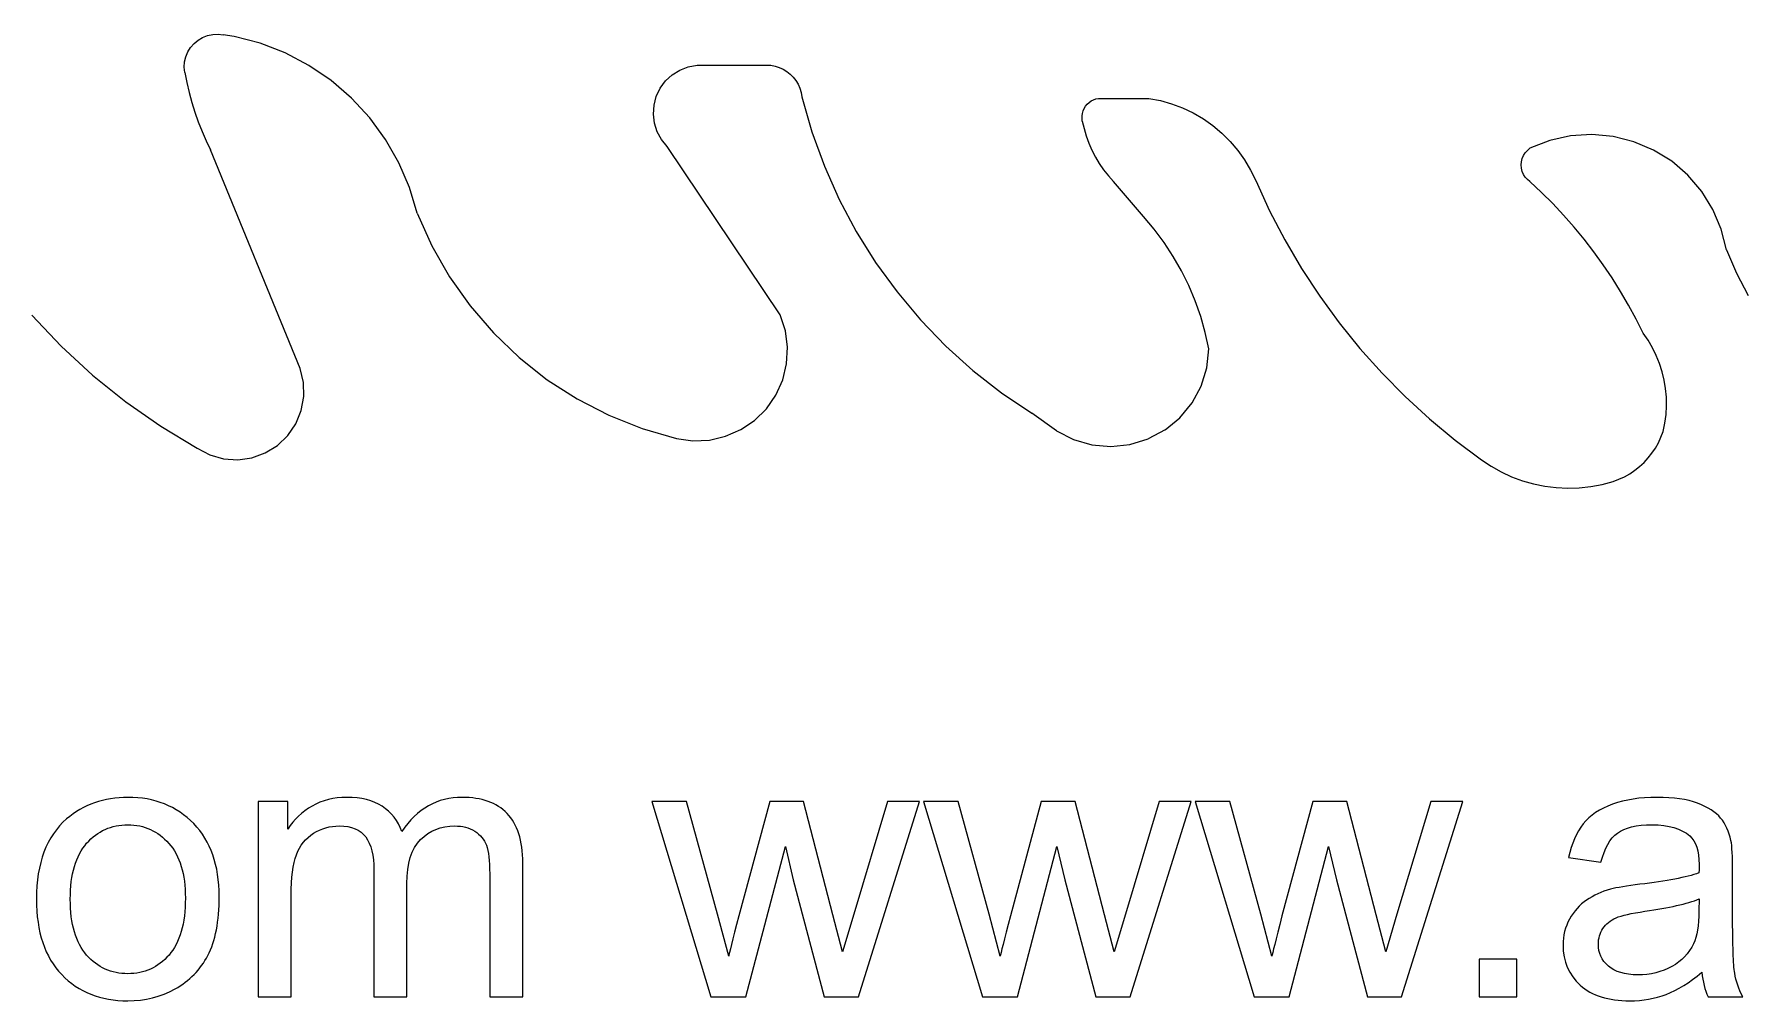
# Model space of a CAD drawing. Header units: millimetres. Extents: x -233 to 120, y -19 to 188.
# Drawn here: x -50.21 to -11.72, y -18.83 to 2.93 of the extents above; entities that cross this region are included whole.
import ezdxf

# ---------------------------------------------------------------- set-up
doc = ezdxf.new("R2010")
doc.units = ezdxf.units.MM
doc.header["$MEASUREMENT"] = 0
doc.layers.add('Layer 1', color=7, linetype='Continuous')

msp = doc.modelspace()

# ---------------------------------------------------------------- linework, layer by layer
at = {"layer": 'Layer 1', "lineweight": 9}
for points in [[(-46.691, 2.6302), (-46.691, 2.6302), (-46.6132, 2.7198), (-46.6132, 2.7198)], [(-46.6132, 2.7198), (-46.6132, 2.7198), (-46.5219, 2.7958), (-46.5219, 2.7958)], [(-46.5219, 2.7958), (-46.5219, 2.7958), (-46.4196, 2.856), (-46.4196, 2.856)], [(-46.4196, 2.856), (-46.4196, 2.856), (-46.3089, 2.899), (-46.3089, 2.899)], [(-46.3089, 2.899), (-46.3089, 2.899), (-46.1928, 2.9236), (-46.1928, 2.9236)], [(-46.1928, 2.9236), (-46.1928, 2.9236), (-46.0742, 2.9292), (-46.0742, 2.9292)], [(-46.0742, 2.9292), (-46.0742, 2.9292), (-45.9563, 2.9156), (-45.9563, 2.9156)], [(-45.7118, 2.8802), (-45.7118, 2.8802), (-45.9563, 2.9156), (-45.9563, 2.9156)], [(-45.1268, 2.7264), (-45.1268, 2.7264), (-45.7118, 2.8802), (-45.7118, 2.8802)], [(-44.5631, 2.5073), (-44.5631, 2.5073), (-45.1268, 2.7264), (-45.1268, 2.7264)], [(-46.8258, 2.3039), (-46.8258, 2.3039), (-46.7988, 2.4195), (-46.7988, 2.4195)], [(-46.7988, 2.4195), (-46.7988, 2.4195), (-46.7534, 2.5292), (-46.7534, 2.5292)], [(-46.7534, 2.5292), (-46.7534, 2.5292), (-46.691, 2.6302), (-46.691, 2.6302)], [(-44.0278, 2.2256), (-44.0278, 2.2256), (-44.5631, 2.5073), (-44.5631, 2.5073)], [(-46.8339, 2.1855), (-46.8339, 2.1855), (-46.8258, 2.3039), (-46.8258, 2.3039)], [(-46.8229, 2.0673), (-46.8229, 2.0673), (-46.8339, 2.1855), (-46.8339, 2.1855)], [(-46.8229, 2.0673), (-46.8229, 2.0673), (-46.7787, 1.8407), (-46.7787, 1.8407)], [(-43.5279, 1.8852), (-43.5279, 1.8852), (-44.0278, 2.2256), (-44.0278, 2.2256)], [(-35.9987, 1.8758), (-35.9987, 1.8758), (-35.8501, 2.0143), (-35.8501, 2.0143)], [(-35.8501, 2.0143), (-35.8501, 2.0143), (-35.6784, 2.1226), (-35.6784, 2.1226)], [(-35.6784, 2.1226), (-35.6784, 2.1226), (-35.4894, 2.197), (-35.4894, 2.197)], [(-35.4894, 2.197), (-35.4894, 2.197), (-35.2899, 2.235), (-35.2899, 2.235)], [(-35.2899, 2.235), (-35.2899, 2.235), (-33.7275, 2.235), (-33.7275, 2.235)], [(-33.7275, 2.235), (-33.7275, 2.235), (-33.6301, 2.2291), (-33.6301, 2.2291)], [(-33.6301, 2.2291), (-33.6301, 2.2291), (-33.5341, 2.2114), (-33.5341, 2.2114)], [(-33.5341, 2.2114), (-33.5341, 2.2114), (-33.4409, 2.1823), (-33.4409, 2.1823)], [(-33.4409, 2.1823), (-33.4409, 2.1823), (-33.352, 2.1421), (-33.352, 2.1421)], [(-33.352, 2.1421), (-33.352, 2.1421), (-33.2685, 2.0914), (-33.2685, 2.0914)], [(-33.2685, 2.0914), (-33.2685, 2.0914), (-33.1918, 2.031), (-33.1918, 2.031)], [(-33.1918, 2.031), (-33.1918, 2.031), (-33.123, 1.9618), (-33.123, 1.9618)], [(-33.123, 1.9618), (-33.123, 1.9618), (-33.0631, 1.8848), (-33.0631, 1.8848)], [(-46.7787, 1.8407), (-46.7787, 1.8407), (-46.7261, 1.616), (-46.7261, 1.616)], [(-46.7261, 1.616), (-46.7261, 1.616), (-46.6653, 1.3934), (-46.6653, 1.3934)], [(-43.0698, 1.4903), (-43.0698, 1.4903), (-43.5279, 1.8852), (-43.5279, 1.8852)], [(-36.2064, 1.5289), (-36.2064, 1.5289), (-36.1188, 1.7121), (-36.1188, 1.7121)], [(-36.1188, 1.7121), (-36.1188, 1.7121), (-35.9987, 1.8758), (-35.9987, 1.8758)], [(-33.0631, 1.8848), (-33.0631, 1.8848), (-33.0129, 1.8011), (-33.0129, 1.8011)], [(-33.0129, 1.8011), (-33.0129, 1.8011), (-32.9732, 1.7119), (-32.9732, 1.7119)], [(-32.9732, 1.7119), (-32.9732, 1.7119), (-32.9446, 1.6186), (-32.9446, 1.6186)], [(-32.9446, 1.6186), (-32.9446, 1.6186), (-32.9274, 1.5225), (-32.9274, 1.5225)], [(-46.6653, 1.3934), (-46.6653, 1.3934), (-46.5962, 1.1732), (-46.5962, 1.1732)], [(-46.5962, 1.1732), (-46.5962, 1.1732), (-46.5191, 0.9557), (-46.5191, 0.9557)], [(-42.6593, 1.046), (-42.6593, 1.046), (-43.0698, 1.4903), (-43.0698, 1.4903)], [(-36.2726, 1.13), (-36.2726, 1.13), (-36.2582, 1.3326), (-36.2582, 1.3326)], [(-36.2582, 1.3326), (-36.2582, 1.3326), (-36.2064, 1.5289), (-36.2064, 1.5289)], [(-32.9274, 1.5225), (-32.9274, 1.5225), (-32.7023, 0.7332), (-32.7023, 0.7332)], [(-26.6134, 1.1459), (-26.6134, 1.1459), (-26.5972, 1.2022), (-26.5972, 1.2022)], [(-26.5972, 1.2022), (-26.5972, 1.2022), (-26.5736, 1.2559), (-26.5736, 1.2559)], [(-26.5736, 1.2559), (-26.5736, 1.2559), (-26.5429, 1.3059), (-26.5429, 1.3059)], [(-26.5429, 1.3059), (-26.5429, 1.3059), (-26.5058, 1.3514), (-26.5058, 1.3514)], [(-26.5058, 1.3514), (-26.5058, 1.3514), (-26.463, 1.3914), (-26.463, 1.3914)], [(-26.463, 1.3914), (-26.463, 1.3914), (-26.4152, 1.4254), (-26.4152, 1.4254)], [(-26.4152, 1.4254), (-26.4152, 1.4254), (-26.3632, 1.4526), (-26.3632, 1.4526)], [(-26.3632, 1.4526), (-26.3632, 1.4526), (-26.3081, 1.4726), (-26.3081, 1.4726)], [(-26.3081, 1.4726), (-26.3081, 1.4726), (-26.2507, 1.485), (-26.2507, 1.485)], [(-26.2507, 1.485), (-26.2507, 1.485), (-25.1179, 1.485), (-25.1179, 1.485)], [(-25.1179, 1.485), (-25.1179, 1.485), (-24.8586, 1.4348), (-24.8586, 1.4348)], [(-24.8586, 1.4348), (-24.8586, 1.4348), (-24.6044, 1.3628), (-24.6044, 1.3628)], [(-24.6044, 1.3628), (-24.6044, 1.3628), (-24.3572, 1.2697), (-24.3572, 1.2697)], [(-24.3572, 1.2697), (-24.3572, 1.2697), (-24.1188, 1.156), (-24.1188, 1.156)], [(-24.1188, 1.156), (-24.1188, 1.156), (-23.8908, 1.0226), (-23.8908, 1.0226)], [(-46.5191, 0.9557), (-46.5191, 0.9557), (-46.4339, 0.7412), (-46.4339, 0.7412)], [(-42.3019, 0.558), (-42.3019, 0.558), (-42.6593, 1.046), (-42.6593, 1.046)], [(-36.249, 0.9283), (-36.249, 0.9283), (-36.2726, 1.13), (-36.2726, 1.13)], [(-36.1882, 0.7346), (-36.1882, 0.7346), (-36.249, 0.9283), (-36.249, 0.9283)], [(-26.6226, 1.0292), (-26.6226, 1.0292), (-26.6219, 1.0878), (-26.6219, 1.0878)], [(-26.6154, 0.971), (-26.6154, 0.971), (-26.6226, 1.0292), (-26.6226, 1.0292)], [(-26.6219, 1.0878), (-26.6219, 1.0878), (-26.6134, 1.1459), (-26.6134, 1.1459)], [(-26.6154, 0.971), (-26.6154, 0.971), (-26.5773, 0.8029), (-26.5773, 0.8029)], [(-26.5773, 0.8029), (-26.5773, 0.8029), (-26.5287, 0.6375), (-26.5287, 0.6375)], [(-23.8908, 1.0226), (-23.8908, 1.0226), (-23.675, 0.8704), (-23.675, 0.8704)], [(-23.675, 0.8704), (-23.675, 0.8704), (-23.4727, 0.7005), (-23.4727, 0.7005)], [(-46.4339, 0.7412), (-46.4339, 0.7412), (-46.3408, 0.5301), (-46.3408, 0.5301)], [(-46.3408, 0.5301), (-46.3408, 0.5301), (-46.2399, 0.3225), (-46.2399, 0.3225)], [(-42.0021, 0.0327), (-42.0021, 0.0327), (-42.3019, 0.558), (-42.3019, 0.558)], [(-36.0924, 0.5555), (-36.0924, 0.5555), (-36.1882, 0.7346), (-36.1882, 0.7346)], [(-35.9649, 0.3975), (-35.9649, 0.3975), (-36.0924, 0.5555), (-36.0924, 0.5555)], [(-33.4149, -3.39), (-33.4149, -3.39), (-35.9649, 0.3975), (-35.9649, 0.3975)], [(-32.7023, 0.7332), (-32.7023, 0.7332), (-32.4224, -0.0385), (-32.4224, -0.0385)], [(-26.5287, 0.6375), (-26.5287, 0.6375), (-26.4698, 0.4755), (-26.4698, 0.4755)], [(-26.4698, 0.4755), (-26.4698, 0.4755), (-26.4008, 0.3176), (-26.4008, 0.3176)], [(-23.4727, 0.7005), (-23.4727, 0.7005), (-23.2855, 0.5141), (-23.2855, 0.5141)], [(-23.2855, 0.5141), (-23.2855, 0.5141), (-23.1147, 0.3126), (-23.1147, 0.3126)], [(-16.0923, 0.5348), (-16.0923, 0.5348), (-16.5399, 0.36), (-16.5399, 0.36)], [(-15.6231, 0.6386), (-15.6231, 0.6386), (-16.0923, 0.5348), (-16.0923, 0.5348)], [(-15.1435, 0.669), (-15.1435, 0.669), (-15.6231, 0.6386), (-15.6231, 0.6386)], [(-14.6649, 0.6253), (-14.6649, 0.6253), (-15.1435, 0.669), (-15.1435, 0.669)], [(-14.1988, 0.5085), (-14.1988, 0.5085), (-14.6649, 0.6253), (-14.6649, 0.6253)], [(-13.7561, 0.3214), (-13.7561, 0.3214), (-14.1988, 0.5085), (-14.1988, 0.5085)], [(-44.2248, -4.5973), (-44.2248, -4.5973), (-46.2399, 0.3225), (-46.2399, 0.3225)], [(-41.7638, -0.5232), (-41.7638, -0.5232), (-42.0021, 0.0327), (-42.0021, 0.0327)], [(-26.4008, 0.3176), (-26.4008, 0.3176), (-26.3219, 0.1643), (-26.3219, 0.1643)], [(-26.3219, 0.1643), (-26.3219, 0.1643), (-26.2335, 0.0164), (-26.2335, 0.0164)], [(-26.2335, 0.0164), (-26.2335, 0.0164), (-26.136, -0.1257), (-26.136, -0.1257)], [(-23.1147, 0.3126), (-23.1147, 0.3126), (-22.9616, 0.0974), (-22.9616, 0.0974)], [(-22.9616, 0.0974), (-22.9616, 0.0974), (-22.8272, -0.13), (-22.8272, -0.13)], [(-16.7366, -0.015), (-16.7366, -0.015), (-16.7307, 0.0581), (-16.7307, 0.0581)], [(-16.7307, 0.0581), (-16.7307, 0.0581), (-16.7132, 0.1292), (-16.7132, 0.1292)], [(-16.7132, 0.1292), (-16.7132, 0.1292), (-16.6845, 0.1967), (-16.6845, 0.1967)], [(-16.6845, 0.1967), (-16.6845, 0.1967), (-16.6453, 0.2587), (-16.6453, 0.2587)], [(-16.6453, 0.2587), (-16.6453, 0.2587), (-16.5967, 0.3136), (-16.5967, 0.3136)], [(-16.5967, 0.3136), (-16.5967, 0.3136), (-16.5399, 0.36), (-16.5399, 0.36)], [(-13.3475, 0.0685), (-13.3475, 0.0685), (-13.7561, 0.3214), (-13.7561, 0.3214)], [(-12.9827, -0.2443), (-12.9827, -0.2443), (-13.3475, 0.0685), (-13.3475, 0.0685)], [(-32.4224, -0.0385), (-32.4224, -0.0385), (-32.0892, -0.7886), (-32.0892, -0.7886)], [(-26.136, -0.1257), (-26.136, -0.1257), (-26.0296, -0.2614), (-26.0296, -0.2614)], [(-26.0296, -0.2614), (-26.0296, -0.2614), (-25.9149, -0.39), (-25.9149, -0.39)], [(-22.8272, -0.13), (-22.8272, -0.13), (-22.7124, -0.3679), (-22.7124, -0.3679)], [(-22.7124, -0.3679), (-22.7124, -0.3679), (-22.401, -1.0436), (-22.401, -1.0436)], [(-16.7307, -0.0881), (-16.7307, -0.0881), (-16.7366, -0.015), (-16.7366, -0.015)], [(-16.7132, -0.1593), (-16.7132, -0.1593), (-16.7307, -0.0881), (-16.7307, -0.0881)], [(-16.6845, -0.2267), (-16.6845, -0.2267), (-16.7132, -0.1593), (-16.7132, -0.1593)], [(-16.6453, -0.2887), (-16.6453, -0.2887), (-16.6845, -0.2267), (-16.6845, -0.2267)], [(-16.5967, -0.3436), (-16.5967, -0.3436), (-16.6453, -0.2887), (-16.6453, -0.2887)], [(-16.5399, -0.39), (-16.5399, -0.39), (-16.5967, -0.3436), (-16.5967, -0.3436)], [(-12.6703, -0.6095), (-12.6703, -0.6095), (-12.9827, -0.2443), (-12.9827, -0.2443)], [(-41.5899, -1.1025), (-41.5899, -1.1025), (-41.7638, -0.5232), (-41.7638, -0.5232)], [(-25.2399, -1.1775), (-25.2399, -1.1775), (-25.9149, -0.39), (-25.9149, -0.39)], [(-16.2786, -0.6336), (-16.2786, -0.6336), (-16.5399, -0.39), (-16.5399, -0.39)], [(-16.0253, -0.8855), (-16.0253, -0.8855), (-16.2786, -0.6336), (-16.2786, -0.6336)], [(-12.4178, -1.0184), (-12.4178, -1.0184), (-12.6703, -0.6095), (-12.6703, -0.6095)], [(-41.5899, -1.1025), (-41.5899, -1.1025), (-41.2606, -1.8351), (-41.2606, -1.8351)], [(-32.0892, -0.7886), (-32.0892, -0.7886), (-31.7044, -1.5136), (-31.7044, -1.5136)], [(-22.401, -1.0436), (-22.401, -1.0436), (-22.0563, -1.7031), (-22.0563, -1.7031)], [(-15.7803, -1.1455), (-15.7803, -1.1455), (-16.0253, -0.8855), (-16.0253, -0.8855)], [(-15.5439, -1.4134), (-15.5439, -1.4134), (-15.7803, -1.1455), (-15.7803, -1.1455)], [(-12.2312, -1.4612), (-12.2312, -1.4612), (-12.4178, -1.0184), (-12.4178, -1.0184)], [(-31.7044, -1.5136), (-31.7044, -1.5136), (-31.2697, -2.2099), (-31.2697, -2.2099)], [(-24.9985, -1.4622), (-24.9985, -1.4622), (-25.2399, -1.1775), (-25.2399, -1.1775)], [(-24.7748, -1.761), (-24.7748, -1.761), (-24.9985, -1.4622), (-24.9985, -1.4622)], [(-15.3164, -1.6888), (-15.3164, -1.6888), (-15.5439, -1.4134), (-15.5439, -1.4134)], [(-12.1149, -1.9275), (-12.1149, -1.9275), (-12.2312, -1.4612), (-12.2312, -1.4612)], [(-41.2606, -1.8351), (-41.2606, -1.8351), (-40.8623, -2.5326), (-40.8623, -2.5326)], [(-24.5698, -2.0729), (-24.5698, -2.0729), (-24.7748, -1.761), (-24.7748, -1.761)], [(-22.0563, -1.7031), (-22.0563, -1.7031), (-21.6794, -2.3446), (-21.6794, -2.3446)], [(-15.0979, -1.9715), (-15.0979, -1.9715), (-15.3164, -1.6888), (-15.3164, -1.6888)], [(-31.2697, -2.2099), (-31.2697, -2.2099), (-30.7874, -2.874), (-30.7874, -2.874)], [(-24.3842, -2.3968), (-24.3842, -2.3968), (-24.5698, -2.0729), (-24.5698, -2.0729)], [(-14.8888, -2.2611), (-14.8888, -2.2611), (-15.0979, -1.9715), (-15.0979, -1.9715)], [(-14.6891, -2.5573), (-14.6891, -2.5573), (-14.8888, -2.2611), (-14.8888, -2.2611)], [(-12.1149, -1.9275), (-12.1149, -1.9275), (-11.8875, -2.4481), (-11.8875, -2.4481)], [(-40.8623, -2.5326), (-40.8623, -2.5326), (-40.3988, -3.1887), (-40.3988, -3.1887)], [(-24.2186, -2.7313), (-24.2186, -2.7313), (-24.3842, -2.3968), (-24.3842, -2.3968)], [(-21.6794, -2.3446), (-21.6794, -2.3446), (-21.271, -2.9666), (-21.271, -2.9666)], [(-14.4992, -2.8599), (-14.4992, -2.8599), (-14.6891, -2.5573), (-14.6891, -2.5573)], [(-11.8875, -2.4481), (-11.8875, -2.4481), (-11.6277, -2.9534), (-11.6277, -2.9534)], [(-30.7874, -2.874), (-30.7874, -2.874), (-30.2598, -3.5028), (-30.2598, -3.5028)], [(-24.0739, -3.0754), (-24.0739, -3.0754), (-24.2186, -2.7313), (-24.2186, -2.7313)], [(-23.9503, -3.4276), (-23.9503, -3.4276), (-24.0739, -3.0754), (-24.0739, -3.0754)], [(-21.271, -2.9666), (-21.271, -2.9666), (-20.8323, -3.5676), (-20.8323, -3.5676)], [(-14.3193, -3.1686), (-14.3193, -3.1686), (-14.4992, -2.8599), (-14.4992, -2.8599)], [(-50.2631, -3.3965), (-50.2631, -3.3965), (-49.6027, -4.0929), (-49.6027, -4.0929)], [(-40.3988, -3.1887), (-40.3988, -3.1887), (-39.8744, -3.7971), (-39.8744, -3.7971)], [(-33.2997, -3.7458), (-33.2997, -3.7458), (-33.4149, -3.39), (-33.4149, -3.39)], [(-23.8486, -3.7868), (-23.8486, -3.7868), (-23.9503, -3.4276), (-23.9503, -3.4276)], [(-14.1495, -3.4829), (-14.1495, -3.4829), (-14.3193, -3.1686), (-14.3193, -3.1686)], [(-39.8744, -3.7971), (-39.8744, -3.7971), (-39.294, -4.3523), (-39.294, -4.3523)], [(-33.2515, -4.1166), (-33.2515, -4.1166), (-33.2997, -3.7458), (-33.2997, -3.7458)], [(-30.2598, -3.5028), (-30.2598, -3.5028), (-29.6895, -4.0931), (-29.6895, -4.0931)], [(-23.7689, -4.1514), (-23.7689, -4.1514), (-23.8486, -3.7868), (-23.8486, -3.7868)], [(-20.8323, -3.5676), (-20.8323, -3.5676), (-20.3643, -4.146), (-20.3643, -4.146)], [(-13.9899, -3.8025), (-13.9899, -3.8025), (-14.1495, -3.4829), (-14.1495, -3.4829)], [(-13.879, -3.9622), (-13.879, -3.9622), (-13.9899, -3.8025), (-13.9899, -3.8025)], [(-49.6027, -4.0929), (-49.6027, -4.0929), (-48.8968, -4.7434), (-48.8968, -4.7434)], [(-33.272, -4.49), (-33.272, -4.49), (-33.2515, -4.1166), (-33.2515, -4.1166)], [(-29.6895, -4.0931), (-29.6895, -4.0931), (-29.0793, -4.6421), (-29.0793, -4.6421)], [(-23.8142, -4.58), (-23.8142, -4.58), (-23.7689, -4.1514), (-23.7689, -4.1514)], [(-20.3643, -4.146), (-20.3643, -4.146), (-19.8681, -4.7005), (-19.8681, -4.7005)], [(-13.7801, -4.1296), (-13.7801, -4.1296), (-13.879, -3.9622), (-13.879, -3.9622)], [(-13.6938, -4.3038), (-13.6938, -4.3038), (-13.7801, -4.1296), (-13.7801, -4.1296)], [(-44.151, -4.9092), (-44.151, -4.9092), (-44.2248, -4.5973), (-44.2248, -4.5973)], [(-39.294, -4.3523), (-39.294, -4.3523), (-38.6629, -4.8492), (-38.6629, -4.8492)], [(-33.3606, -4.8533), (-33.3606, -4.8533), (-33.272, -4.49), (-33.272, -4.49)], [(-23.9415, -4.9917), (-23.9415, -4.9917), (-23.8142, -4.58), (-23.8142, -4.58)], [(-13.6207, -4.484), (-13.6207, -4.484), (-13.6938, -4.3038), (-13.6938, -4.3038)], [(-13.5611, -4.669), (-13.5611, -4.669), (-13.6207, -4.484), (-13.6207, -4.484)], [(-48.8968, -4.7434), (-48.8968, -4.7434), (-48.1488, -5.3448), (-48.1488, -5.3448)], [(-44.1433, -5.2297), (-44.1433, -5.2297), (-44.151, -4.9092), (-44.151, -4.9092)], [(-38.6629, -4.8492), (-38.6629, -4.8492), (-37.9869, -5.2831), (-37.9869, -5.2831)], [(-33.5142, -5.1942), (-33.5142, -5.1942), (-33.3606, -4.8533), (-33.3606, -4.8533)], [(-29.0793, -4.6421), (-29.0793, -4.6421), (-28.4321, -5.147), (-28.4321, -5.147)], [(-24.1458, -5.3711), (-24.1458, -5.3711), (-23.9415, -4.9917), (-23.9415, -4.9917)], [(-19.8681, -4.7005), (-19.8681, -4.7005), (-19.345, -5.2297), (-19.345, -5.2297)], [(-13.5153, -4.858), (-13.5153, -4.858), (-13.5611, -4.669), (-13.5611, -4.669)], [(-13.4837, -5.0498), (-13.4837, -5.0498), (-13.5153, -4.858), (-13.5153, -4.858)], [(-48.1488, -5.3448), (-48.1488, -5.3448), (-47.362, -5.8945), (-47.362, -5.8945)], [(-44.2019, -5.5448), (-44.2019, -5.5448), (-44.1433, -5.2297), (-44.1433, -5.2297)], [(-37.9869, -5.2831), (-37.9869, -5.2831), (-37.2724, -5.6501), (-37.2724, -5.6501)], [(-33.7276, -5.5013), (-33.7276, -5.5013), (-33.5142, -5.1942), (-33.5142, -5.1942)], [(-28.4321, -5.147), (-28.4321, -5.147), (-27.7512, -5.6054), (-27.7512, -5.6054)], [(-24.4195, -5.7039), (-24.4195, -5.7039), (-24.1458, -5.3711), (-24.1458, -5.3711)], [(-19.345, -5.2297), (-19.345, -5.2297), (-18.7963, -5.7322), (-18.7963, -5.7322)], [(-13.4662, -5.2435), (-13.4662, -5.2435), (-13.4837, -5.0498), (-13.4837, -5.0498)], [(-13.4632, -5.4379), (-13.4632, -5.4379), (-13.4662, -5.2435), (-13.4662, -5.2435)], [(-44.3243, -5.8411), (-44.3243, -5.8411), (-44.2019, -5.5448), (-44.2019, -5.5448)], [(-37.2724, -5.6501), (-37.2724, -5.6501), (-36.5259, -5.9466), (-36.5259, -5.9466)], [(-34.3034, -5.9736), (-34.3034, -5.9736), (-33.9937, -5.764), (-33.9937, -5.764)], [(-33.9937, -5.764), (-33.9937, -5.764), (-33.7276, -5.5013), (-33.7276, -5.5013)], [(-27.1978, -5.998), (-27.1978, -5.998), (-27.7512, -5.6054), (-27.7512, -5.6054)], [(-24.7523, -5.9777), (-24.7523, -5.9777), (-24.4195, -5.7039), (-24.4195, -5.7039)], [(-18.7963, -5.7322), (-18.7963, -5.7322), (-18.2233, -6.2069), (-18.2233, -6.2069)], [(-13.5001, -5.8247), (-13.5001, -5.8247), (-13.4745, -5.632), (-13.4745, -5.632)], [(-13.4745, -5.632), (-13.4745, -5.632), (-13.4632, -5.4379), (-13.4632, -5.4379)], [(-47.362, -5.8945), (-47.362, -5.8945), (-46.5399, -6.39), (-46.5399, -6.39)], [(-44.7369, -6.3272), (-44.7369, -6.3272), (-44.5052, -6.1056), (-44.5052, -6.1056)], [(-44.5052, -6.1056), (-44.5052, -6.1056), (-44.3243, -5.8411), (-44.3243, -5.8411)], [(-36.5259, -5.9466), (-36.5259, -5.9466), (-35.7544, -6.1701), (-35.7544, -6.1701)], [(-35.0106, -6.207), (-35.0106, -6.207), (-34.6462, -6.123), (-34.6462, -6.123)], [(-34.6462, -6.123), (-34.6462, -6.123), (-34.3034, -5.9736), (-34.3034, -5.9736)], [(-27.1978, -5.998), (-27.1978, -5.998), (-26.815, -6.196), (-26.815, -6.196)], [(-24.7523, -5.9777), (-24.7523, -5.9777), (-25.1318, -6.182), (-25.1318, -6.182)], [(-13.6468, -6.268), (-13.6468, -6.268), (-13.5885, -6.1436), (-13.5885, -6.1436)], [(-13.5885, -6.1436), (-13.5885, -6.1436), (-13.5399, -6.015), (-13.5399, -6.015)], [(-13.5399, -6.015), (-13.5399, -6.015), (-13.5001, -5.8247), (-13.5001, -5.8247)], [(-46.5399, -6.39), (-46.5399, -6.39), (-46.2564, -6.5395), (-46.2564, -6.5395)], [(-46.2564, -6.5395), (-46.2564, -6.5395), (-45.9481, -6.6272), (-45.9481, -6.6272)], [(-45.3108, -6.605), (-45.3108, -6.605), (-45.0094, -6.496), (-45.0094, -6.496)], [(-45.0094, -6.496), (-45.0094, -6.496), (-44.7369, -6.3272), (-44.7369, -6.3272)], [(-35.7544, -6.1701), (-35.7544, -6.1701), (-35.3842, -6.2229), (-35.3842, -6.2229)], [(-35.3842, -6.2229), (-35.3842, -6.2229), (-35.0106, -6.207), (-35.0106, -6.207)], [(-26.815, -6.196), (-26.815, -6.196), (-26.4013, -6.3164), (-26.4013, -6.3164)], [(-26.4013, -6.3164), (-26.4013, -6.3164), (-25.972, -6.3546), (-25.972, -6.3546)], [(-25.972, -6.3546), (-25.972, -6.3546), (-25.5435, -6.3092), (-25.5435, -6.3092)], [(-25.5435, -6.3092), (-25.5435, -6.3092), (-25.1318, -6.182), (-25.1318, -6.182)], [(-18.2233, -6.2069), (-18.2233, -6.2069), (-17.6274, -6.6525), (-17.6274, -6.6525)], [(-13.8765, -6.6093), (-13.8765, -6.6093), (-13.7912, -6.5015), (-13.7912, -6.5015)], [(-13.7912, -6.5015), (-13.7912, -6.5015), (-13.7145, -6.3876), (-13.7145, -6.3876)], [(-13.7145, -6.3876), (-13.7145, -6.3876), (-13.6468, -6.268), (-13.6468, -6.268)], [(-45.9481, -6.6272), (-45.9481, -6.6272), (-45.6283, -6.6494), (-45.6283, -6.6494)], [(-45.6283, -6.6494), (-45.6283, -6.6494), (-45.3108, -6.605), (-45.3108, -6.605)], [(-17.6274, -6.6525), (-17.6274, -6.6525), (-17.4117, -6.7964), (-17.4117, -6.7964)], [(-17.4117, -6.7964), (-17.4117, -6.7964), (-17.1855, -6.9232), (-17.1855, -6.9232)], [(-17.1855, -6.9232), (-17.1855, -6.9232), (-16.9501, -7.0321), (-16.9501, -7.0321)], [(-14.2924, -6.9655), (-14.2924, -6.9655), (-14.1784, -6.8887), (-14.1784, -6.8887)], [(-14.1784, -6.8887), (-14.1784, -6.8887), (-14.0707, -6.8034), (-14.0707, -6.8034)], [(-14.0707, -6.8034), (-14.0707, -6.8034), (-13.9699, -6.7101), (-13.9699, -6.7101)], [(-13.9699, -6.7101), (-13.9699, -6.7101), (-13.8765, -6.6093), (-13.8765, -6.6093)], [(-16.9501, -7.0321), (-16.9501, -7.0321), (-16.7071, -7.1225), (-16.7071, -7.1225)], [(-16.7071, -7.1225), (-16.7071, -7.1225), (-16.4578, -7.1939), (-16.4578, -7.1939)], [(-16.4578, -7.1939), (-16.4578, -7.1939), (-16.2037, -7.2459), (-16.2037, -7.2459)], [(-16.2037, -7.2459), (-16.2037, -7.2459), (-15.9464, -7.2781), (-15.9464, -7.2781)], [(-15.9464, -7.2781), (-15.9464, -7.2781), (-15.6874, -7.2903), (-15.6874, -7.2903)], [(-15.6874, -7.2903), (-15.6874, -7.2903), (-15.4282, -7.2825), (-15.4282, -7.2825)], [(-15.4282, -7.2825), (-15.4282, -7.2825), (-15.1703, -7.2548), (-15.1703, -7.2548)], [(-15.1703, -7.2548), (-15.1703, -7.2548), (-14.9154, -7.2072), (-14.9154, -7.2072)], [(-14.9154, -7.2072), (-14.9154, -7.2072), (-14.6649, -7.14), (-14.6649, -7.14)], [(-14.6649, -7.14), (-14.6649, -7.14), (-14.5364, -7.0915), (-14.5364, -7.0915)], [(-14.5364, -7.0915), (-14.5364, -7.0915), (-14.412, -7.0332), (-14.412, -7.0332)], [(-14.412, -7.0332), (-14.412, -7.0332), (-14.2924, -6.9655), (-14.2924, -6.9655)]]:
    msp.add_open_spline(points, degree=3, dxfattribs=at)
at = {"layer": 'Layer 1', "color": 250}
for points, knots in [([(-50.1618, -16.5411), (-50.1618, -15.7297), (-49.936, -15.1286), (-49.4831, -14.7377), (-49.4831, -14.7377), (-49.1063, -14.4131), (-48.6448, -14.2508), (-48.1016, -14.2508), (-48.1016, -14.2508), (-47.499, -14.2508), (-47.0051, -14.4484), (-46.6213, -14.8435), (-46.6213, -14.8435), (-46.2389, -15.2372), (-46.047, -15.7833), (-46.047, -16.479), (-46.047, -16.479), (-46.047, -17.0434), (-46.1316, -17.4865), (-46.301, -17.8097), (-46.301, -17.8097), (-46.4703, -18.1328), (-46.7173, -18.384), (-47.0418, -18.5632), (-47.0418, -18.5632), (-47.365, -18.7424), (-47.7192, -18.8313), (-48.1016, -18.8313), (-48.1016, -18.8313), (-48.7168, -18.8313), (-49.2135, -18.6352), (-49.5931, -18.2415), (-49.5931, -18.2415), (-49.9727, -17.8478), (-50.1618, -17.2805), (-50.1618, -16.5411)], [0, 0, 0, 0, 0.1, 0.1, 0.1, 0.1, 0.2, 0.2, 0.2, 0.2, 0.3, 0.3, 0.3, 0.3, 0.4, 0.4, 0.4, 0.4, 0.5, 0.5, 0.5, 0.5, 0.6, 0.6, 0.6, 0.6, 0.7, 0.7, 0.7, 0.7, 0.8, 0.8, 0.8, 0.8, 1, 1, 1, 1]), ([(-45.1735, -18.7382), (-45.1735, -18.7382), (-45.1735, -14.344), (-45.1735, -14.344), (-45.1735, -14.344), (-45.1735, -14.344), (-44.5046, -14.344), (-44.5046, -14.344), (-44.5046, -14.344), (-44.5046, -14.344), (-44.5046, -14.9649), (-44.5046, -14.9649), (-44.5046, -14.9649), (-44.3678, -14.7504), (-44.1843, -14.5768), (-43.9557, -14.447), (-43.9557, -14.447), (-43.7271, -14.3158), (-43.4675, -14.2508), (-43.1754, -14.2508), (-43.1754, -14.2508), (-42.8508, -14.2508), (-42.5841, -14.3186), (-42.3767, -14.4526), (-42.3767, -14.4526), (-42.1692, -14.5881), (-42.0225, -14.7758), (-41.9378, -15.0185), (-41.9378, -15.0185), (-41.5879, -14.5063), (-41.1349, -14.2508), (-40.5761, -14.2508), (-40.5761, -14.2508), (-40.1386, -14.2508), (-39.8014, -14.3708), (-39.5671, -14.6121), (-39.5671, -14.6121), (-39.3315, -14.8534), (-39.2129, -15.2245), (-39.2129, -15.7255), (-39.2129, -15.7255), (-39.2129, -15.7255), (-39.2129, -18.7382), (-39.2129, -18.7382), (-39.2129, -18.7382), (-39.2129, -18.7382), (-39.958, -18.7382), (-39.958, -18.7382), (-39.958, -18.7382), (-39.958, -18.7382), (-39.958, -15.9724), (-39.958, -15.9724), (-39.958, -15.9724), (-39.958, -15.6761), (-39.9834, -15.4616), (-40.0314, -15.3304), (-40.0314, -15.3304), (-40.0794, -15.1991), (-40.1669, -15.0947), (-40.2953, -15.0143), (-40.2953, -15.0143), (-40.4223, -14.9338), (-40.5718, -14.8943), (-40.7426, -14.8943), (-40.7426, -14.8943), (-41.053, -14.8943), (-41.3099, -14.9973), (-41.5145, -15.2019), (-41.5145, -15.2019), (-41.7191, -15.408), (-41.8207, -15.7368), (-41.8207, -16.1883), (-41.8207, -16.1883), (-41.8207, -16.1883), (-41.8207, -18.7382), (-41.8207, -18.7382), (-41.8207, -18.7382), (-41.8207, -18.7382), (-42.5658, -18.7382), (-42.5658, -18.7382), (-42.5658, -18.7382), (-42.5658, -18.7382), (-42.5658, -15.8863), (-42.5658, -15.8863), (-42.5658, -15.8863), (-42.5658, -15.5561), (-42.6264, -15.3078), (-42.7478, -15.1427), (-42.7478, -15.1427), (-42.8691, -14.9776), (-43.0681, -14.8943), (-43.3433, -14.8943), (-43.3433, -14.8943), (-43.5521, -14.8943), (-43.7454, -14.9494), (-43.9232, -15.0594), (-43.9232, -15.0594), (-44.101, -15.1695), (-44.2295, -15.3304), (-44.3099, -15.5434), (-44.3099, -15.5434), (-44.3889, -15.7551), (-44.4284, -16.0613), (-44.4284, -16.4607), (-44.4284, -16.4607), (-44.4284, -16.4607), (-44.4284, -18.7382), (-44.4284, -18.7382), (-44.4284, -18.7382), (-44.4284, -18.7382), (-45.1735, -18.7382), (-45.1735, -18.7382)], [0, 0, 0, 0, 0.0344828, 0.0344828, 0.0344828, 0.0344828, 0.0689655, 0.0689655, 0.0689655, 0.0689655, 0.1034483, 0.1034483, 0.1034483, 0.1034483, 0.137931, 0.137931, 0.137931, 0.137931, 0.1724138, 0.1724138, 0.1724138, 0.1724138, 0.2068966, 0.2068966, 0.2068966, 0.2068966, 0.2413793, 0.2413793, 0.2413793, 0.2413793, 0.2758621, 0.2758621, 0.2758621, 0.2758621, 0.3103448, 0.3103448, 0.3103448, 0.3103448, 0.3448276, 0.3448276, 0.3448276, 0.3448276, 0.3793103, 0.3793103, 0.3793103, 0.3793103, 0.4137931, 0.4137931, 0.4137931, 0.4137931, 0.4482759, 0.4482759, 0.4482759, 0.4482759, 0.4827586, 0.4827586, 0.4827586, 0.4827586, 0.5172414, 0.5172414, 0.5172414, 0.5172414, 0.5517241, 0.5517241, 0.5517241, 0.5517241, 0.5862069, 0.5862069, 0.5862069, 0.5862069, 0.6206897, 0.6206897, 0.6206897, 0.6206897, 0.6551724, 0.6551724, 0.6551724, 0.6551724, 0.6896552, 0.6896552, 0.6896552, 0.6896552, 0.7241379, 0.7241379, 0.7241379, 0.7241379, 0.7586207, 0.7586207, 0.7586207, 0.7586207, 0.7931034, 0.7931034, 0.7931034, 0.7931034, 0.8275862, 0.8275862, 0.8275862, 0.8275862, 0.862069, 0.862069, 0.862069, 0.862069, 0.8965517, 0.8965517, 0.8965517, 0.8965517, 0.9310345, 0.9310345, 0.9310345, 0.9310345, 1, 1, 1, 1]), ([(-34.9782, -18.7382), (-34.9782, -18.7382), (-36.306, -14.344), (-36.306, -14.344), (-36.306, -14.344), (-36.306, -14.344), (-35.5271, -14.344), (-35.5271, -14.344), (-35.5271, -14.344), (-35.5271, -14.344), (-34.8258, -16.8798), (-34.8258, -16.8798), (-34.8258, -16.8798), (-34.8258, -16.8798), (-34.5774, -17.8238), (-34.5774, -17.8238), (-34.5774, -17.8238), (-34.5675, -17.7772), (-34.4913, -17.4753), (-34.3502, -16.9179), (-34.3502, -16.9179), (-34.3502, -16.9179), (-33.6545, -14.344), (-33.6545, -14.344), (-33.6545, -14.344), (-33.6545, -14.344), (-32.8911, -14.344), (-32.8911, -14.344), (-32.8911, -14.344), (-32.8911, -14.344), (-32.2293, -16.8953), (-32.2293, -16.8953), (-32.2293, -16.8953), (-32.2293, -16.8953), (-32.0134, -17.7321), (-32.0134, -17.7321), (-32.0134, -17.7321), (-32.0134, -17.7321), (-31.7608, -16.884), (-31.7608, -16.884), (-31.7608, -16.884), (-31.7608, -16.884), (-31.0016, -14.344), (-31.0016, -14.344), (-31.0016, -14.344), (-31.0016, -14.344), (-30.2777, -14.344), (-30.2777, -14.344), (-30.2777, -14.344), (-30.2777, -14.344), (-31.6564, -18.7382), (-31.6564, -18.7382), (-31.6564, -18.7382), (-31.6564, -18.7382), (-32.4269, -18.7382), (-32.4269, -18.7382), (-32.4269, -18.7382), (-32.4269, -18.7382), (-33.124, -16.1093), (-33.124, -16.1093), (-33.124, -16.1093), (-33.124, -16.1093), (-33.3004, -15.3572), (-33.3004, -15.3572), (-33.3004, -15.3572), (-33.3004, -15.3572), (-34.1894, -18.7382), (-34.1894, -18.7382), (-34.1894, -18.7382), (-34.1894, -18.7382), (-34.9782, -18.7382), (-34.9782, -18.7382)], [0, 0, 0, 0, 0.0526316, 0.0526316, 0.0526316, 0.0526316, 0.1052632, 0.1052632, 0.1052632, 0.1052632, 0.1578947, 0.1578947, 0.1578947, 0.1578947, 0.2105263, 0.2105263, 0.2105263, 0.2105263, 0.2631579, 0.2631579, 0.2631579, 0.2631579, 0.3157895, 0.3157895, 0.3157895, 0.3157895, 0.3684211, 0.3684211, 0.3684211, 0.3684211, 0.4210526, 0.4210526, 0.4210526, 0.4210526, 0.4736842, 0.4736842, 0.4736842, 0.4736842, 0.5263158, 0.5263158, 0.5263158, 0.5263158, 0.5789474, 0.5789474, 0.5789474, 0.5789474, 0.6315789, 0.6315789, 0.6315789, 0.6315789, 0.6842105, 0.6842105, 0.6842105, 0.6842105, 0.7368421, 0.7368421, 0.7368421, 0.7368421, 0.7894737, 0.7894737, 0.7894737, 0.7894737, 0.8421053, 0.8421053, 0.8421053, 0.8421053, 0.8947368, 0.8947368, 0.8947368, 0.8947368, 1, 1, 1, 1]), ([(-28.8638, -18.7382), (-28.8638, -18.7382), (-30.1916, -14.344), (-30.1916, -14.344), (-30.1916, -14.344), (-30.1916, -14.344), (-29.4127, -14.344), (-29.4127, -14.344), (-29.4127, -14.344), (-29.4127, -14.344), (-28.7114, -16.8798), (-28.7114, -16.8798), (-28.7114, -16.8798), (-28.7114, -16.8798), (-28.463, -17.8238), (-28.463, -17.8238), (-28.463, -17.8238), (-28.4531, -17.7772), (-28.3769, -17.4753), (-28.2358, -16.9179), (-28.2358, -16.9179), (-28.2358, -16.9179), (-27.5401, -14.344), (-27.5401, -14.344), (-27.5401, -14.344), (-27.5401, -14.344), (-26.7767, -14.344), (-26.7767, -14.344), (-26.7767, -14.344), (-26.7767, -14.344), (-26.1149, -16.8953), (-26.1149, -16.8953), (-26.1149, -16.8953), (-26.1149, -16.8953), (-25.899, -17.7321), (-25.899, -17.7321), (-25.899, -17.7321), (-25.899, -17.7321), (-25.6464, -16.884), (-25.6464, -16.884), (-25.6464, -16.884), (-25.6464, -16.884), (-24.8872, -14.344), (-24.8872, -14.344), (-24.8872, -14.344), (-24.8872, -14.344), (-24.1633, -14.344), (-24.1633, -14.344), (-24.1633, -14.344), (-24.1633, -14.344), (-25.542, -18.7382), (-25.542, -18.7382), (-25.542, -18.7382), (-25.542, -18.7382), (-26.3125, -18.7382), (-26.3125, -18.7382), (-26.3125, -18.7382), (-26.3125, -18.7382), (-27.0096, -16.1093), (-27.0096, -16.1093), (-27.0096, -16.1093), (-27.0096, -16.1093), (-27.186, -15.3572), (-27.186, -15.3572), (-27.186, -15.3572), (-27.186, -15.3572), (-28.075, -18.7382), (-28.075, -18.7382), (-28.075, -18.7382), (-28.075, -18.7382), (-28.8638, -18.7382), (-28.8638, -18.7382)], [0, 0, 0, 0, 0.0526316, 0.0526316, 0.0526316, 0.0526316, 0.1052632, 0.1052632, 0.1052632, 0.1052632, 0.1578947, 0.1578947, 0.1578947, 0.1578947, 0.2105263, 0.2105263, 0.2105263, 0.2105263, 0.2631579, 0.2631579, 0.2631579, 0.2631579, 0.3157895, 0.3157895, 0.3157895, 0.3157895, 0.3684211, 0.3684211, 0.3684211, 0.3684211, 0.4210526, 0.4210526, 0.4210526, 0.4210526, 0.4736842, 0.4736842, 0.4736842, 0.4736842, 0.5263158, 0.5263158, 0.5263158, 0.5263158, 0.5789474, 0.5789474, 0.5789474, 0.5789474, 0.6315789, 0.6315789, 0.6315789, 0.6315789, 0.6842105, 0.6842105, 0.6842105, 0.6842105, 0.7368421, 0.7368421, 0.7368421, 0.7368421, 0.7894737, 0.7894737, 0.7894737, 0.7894737, 0.8421053, 0.8421053, 0.8421053, 0.8421053, 0.8947368, 0.8947368, 0.8947368, 0.8947368, 1, 1, 1, 1]), ([(-22.7494, -18.7382), (-22.7494, -18.7382), (-24.0772, -14.344), (-24.0772, -14.344), (-24.0772, -14.344), (-24.0772, -14.344), (-23.2983, -14.344), (-23.2983, -14.344), (-23.2983, -14.344), (-23.2983, -14.344), (-22.597, -16.8798), (-22.597, -16.8798), (-22.597, -16.8798), (-22.597, -16.8798), (-22.3486, -17.8238), (-22.3486, -17.8238), (-22.3486, -17.8238), (-22.3387, -17.7772), (-22.2625, -17.4753), (-22.1214, -16.9179), (-22.1214, -16.9179), (-22.1214, -16.9179), (-21.4257, -14.344), (-21.4257, -14.344), (-21.4257, -14.344), (-21.4257, -14.344), (-20.6623, -14.344), (-20.6623, -14.344), (-20.6623, -14.344), (-20.6623, -14.344), (-20.0005, -16.8953), (-20.0005, -16.8953), (-20.0005, -16.8953), (-20.0005, -16.8953), (-19.7846, -17.7321), (-19.7846, -17.7321), (-19.7846, -17.7321), (-19.7846, -17.7321), (-19.532, -16.884), (-19.532, -16.884), (-19.532, -16.884), (-19.532, -16.884), (-18.7728, -14.344), (-18.7728, -14.344), (-18.7728, -14.344), (-18.7728, -14.344), (-18.0489, -14.344), (-18.0489, -14.344), (-18.0489, -14.344), (-18.0489, -14.344), (-19.4276, -18.7382), (-19.4276, -18.7382), (-19.4276, -18.7382), (-19.4276, -18.7382), (-20.1981, -18.7382), (-20.1981, -18.7382), (-20.1981, -18.7382), (-20.1981, -18.7382), (-20.8952, -16.1093), (-20.8952, -16.1093), (-20.8952, -16.1093), (-20.8952, -16.1093), (-21.0716, -15.3572), (-21.0716, -15.3572), (-21.0716, -15.3572), (-21.0716, -15.3572), (-21.9606, -18.7382), (-21.9606, -18.7382), (-21.9606, -18.7382), (-21.9606, -18.7382), (-22.7494, -18.7382), (-22.7494, -18.7382)], [0, 0, 0, 0, 0.0526316, 0.0526316, 0.0526316, 0.0526316, 0.1052632, 0.1052632, 0.1052632, 0.1052632, 0.1578947, 0.1578947, 0.1578947, 0.1578947, 0.2105263, 0.2105263, 0.2105263, 0.2105263, 0.2631579, 0.2631579, 0.2631579, 0.2631579, 0.3157895, 0.3157895, 0.3157895, 0.3157895, 0.3684211, 0.3684211, 0.3684211, 0.3684211, 0.4210526, 0.4210526, 0.4210526, 0.4210526, 0.4736842, 0.4736842, 0.4736842, 0.4736842, 0.5263158, 0.5263158, 0.5263158, 0.5263158, 0.5789474, 0.5789474, 0.5789474, 0.5789474, 0.6315789, 0.6315789, 0.6315789, 0.6315789, 0.6842105, 0.6842105, 0.6842105, 0.6842105, 0.7368421, 0.7368421, 0.7368421, 0.7368421, 0.7894737, 0.7894737, 0.7894737, 0.7894737, 0.8421053, 0.8421053, 0.8421053, 0.8421053, 0.8947368, 0.8947368, 0.8947368, 0.8947368, 1, 1, 1, 1]), ([(-12.6698, -18.1879), (-12.9464, -18.4235), (-13.2131, -18.5886), (-13.4685, -18.686), (-13.4685, -18.686), (-13.7239, -18.7834), (-13.9976, -18.8313), (-14.2912, -18.8313), (-14.2912, -18.8313), (-14.7738, -18.8313), (-15.1449, -18.7142), (-15.4045, -18.4786), (-15.4045, -18.4786), (-15.6642, -18.2443), (-15.794, -17.9437), (-15.794, -17.5783), (-15.794, -17.5783), (-15.794, -17.3638), (-15.7446, -17.1676), (-15.6472, -16.9898), (-15.6472, -16.9898), (-15.5485, -16.812), (-15.4201, -16.6709), (-15.262, -16.5637), (-15.262, -16.5637), (-15.1026, -16.4564), (-14.9248, -16.3746), (-14.7258, -16.3195), (-14.7258, -16.3195), (-14.579, -16.2814), (-14.3575, -16.2448), (-14.0626, -16.2081), (-14.0626, -16.2081), (-13.4614, -16.1375), (-13.0169, -16.0514), (-12.7333, -15.9527), (-12.7333, -15.9527), (-12.7305, -15.8511), (-12.7291, -15.7861), (-12.7291, -15.7593), (-12.7291, -15.7593), (-12.7291, -15.4574), (-12.7996, -15.2443), (-12.9407, -15.1201), (-12.9407, -15.1201), (-13.1312, -14.9522), (-13.4149, -14.8689), (-13.7902, -14.8689), (-13.7902, -14.8689), (-14.1416, -14.8689), (-14.4012, -14.931), (-14.5677, -15.0538), (-14.5677, -15.0538), (-14.7357, -15.1765), (-14.8584, -15.3939), (-14.9389, -15.7071), (-14.9389, -15.7071), (-14.9389, -15.7071), (-15.667, -15.6055), (-15.667, -15.6055), (-15.667, -15.6055), (-15.6007, -15.2937), (-15.492, -15.0411), (-15.3396, -14.8492), (-15.3396, -14.8492), (-15.1872, -14.6573), (-14.9671, -14.5105), (-14.6792, -14.4061), (-14.6792, -14.4061), (-14.3928, -14.3031), (-14.0583, -14.2508), (-13.6801, -14.2508), (-13.6801, -14.2508), (-13.3048, -14.2508), (-12.9986, -14.2946), (-12.7629, -14.3835), (-12.7629, -14.3835), (-12.5287, -14.4724), (-12.3551, -14.5825), (-12.245, -14.7165), (-12.245, -14.7165), (-12.135, -14.8506), (-12.0574, -15.0199), (-12.0122, -15.2245), (-12.0122, -15.2245), (-11.9882, -15.3515), (-11.9755, -15.5801), (-11.9755, -15.9089), (-11.9755, -15.9089), (-11.9755, -15.9089), (-11.9755, -16.8967), (-11.9755, -16.8967), (-11.9755, -16.8967), (-11.9755, -17.5867), (-11.96, -18.0228), (-11.929, -18.2076), (-11.929, -18.2076), (-11.8993, -18.3925), (-11.8372, -18.5689), (-11.7469, -18.7382), (-11.7469, -18.7382), (-11.7469, -18.7382), (-12.5259, -18.7382), (-12.5259, -18.7382), (-12.5259, -18.7382), (-12.6006, -18.5816), (-12.6486, -18.3981), (-12.6698, -18.1879)], [0, 0, 0, 0, 0.0357143, 0.0357143, 0.0357143, 0.0357143, 0.0714286, 0.0714286, 0.0714286, 0.0714286, 0.1071429, 0.1071429, 0.1071429, 0.1071429, 0.1428571, 0.1428571, 0.1428571, 0.1428571, 0.1785714, 0.1785714, 0.1785714, 0.1785714, 0.2142857, 0.2142857, 0.2142857, 0.2142857, 0.25, 0.25, 0.25, 0.25, 0.2857143, 0.2857143, 0.2857143, 0.2857143, 0.3214286, 0.3214286, 0.3214286, 0.3214286, 0.3571429, 0.3571429, 0.3571429, 0.3571429, 0.3928571, 0.3928571, 0.3928571, 0.3928571, 0.4285714, 0.4285714, 0.4285714, 0.4285714, 0.4642857, 0.4642857, 0.4642857, 0.4642857, 0.5, 0.5, 0.5, 0.5, 0.5357143, 0.5357143, 0.5357143, 0.5357143, 0.5714286, 0.5714286, 0.5714286, 0.5714286, 0.6071429, 0.6071429, 0.6071429, 0.6071429, 0.6428571, 0.6428571, 0.6428571, 0.6428571, 0.6785714, 0.6785714, 0.6785714, 0.6785714, 0.7142857, 0.7142857, 0.7142857, 0.7142857, 0.75, 0.75, 0.75, 0.75, 0.7857143, 0.7857143, 0.7857143, 0.7857143, 0.8214286, 0.8214286, 0.8214286, 0.8214286, 0.8571429, 0.8571429, 0.8571429, 0.8571429, 0.8928571, 0.8928571, 0.8928571, 0.8928571, 0.9285714, 0.9285714, 0.9285714, 0.9285714, 1, 1, 1, 1]), ([(-49.3998, -16.5425), (-49.3998, -17.1041), (-49.277, -17.5246), (-49.0315, -17.8026), (-49.0315, -17.8026), (-48.7845, -18.082), (-48.4755, -18.2217), (-48.1016, -18.2217), (-48.1016, -18.2217), (-47.7319, -18.2217), (-47.4242, -18.082), (-47.1773, -17.8012), (-47.1773, -17.8012), (-46.9318, -17.5204), (-46.809, -17.0928), (-46.809, -16.5185), (-46.809, -16.5185), (-46.809, -15.9766), (-46.9332, -15.566), (-47.1801, -15.288), (-47.1801, -15.288), (-47.4271, -15.0086), (-47.7347, -14.8689), (-48.1016, -14.8689), (-48.1016, -14.8689), (-48.4755, -14.8689), (-48.7845, -15.0072), (-49.0315, -15.2852), (-49.0315, -15.2852), (-49.277, -15.5632), (-49.3998, -15.9823), (-49.3998, -16.5425)], [0, 0, 0, 0, 0.1111111, 0.1111111, 0.1111111, 0.1111111, 0.2222222, 0.2222222, 0.2222222, 0.2222222, 0.3333333, 0.3333333, 0.3333333, 0.3333333, 0.4444444, 0.4444444, 0.4444444, 0.4444444, 0.5555556, 0.5555556, 0.5555556, 0.5555556, 0.6666667, 0.6666667, 0.6666667, 0.6666667, 0.7777778, 0.7777778, 0.7777778, 0.7777778, 1, 1, 1, 1]), ([(-12.7291, -16.5369), (-13, -16.6469), (-13.4064, -16.7401), (-13.9483, -16.8163), (-13.9483, -16.8163), (-14.2559, -16.86), (-14.4732, -16.9094), (-14.6002, -16.9644), (-14.6002, -16.9644), (-14.7272, -17.0195), (-14.8246, -17.0999), (-14.8937, -17.2043), (-14.8937, -17.2043), (-14.9629, -17.3101), (-14.9981, -17.4273), (-14.9981, -17.5571), (-14.9981, -17.5571), (-14.9981, -17.7532), (-14.9233, -17.9183), (-14.7724, -18.0496), (-14.7724, -18.0496), (-14.6214, -18.1808), (-14.4012, -18.2471), (-14.1119, -18.2471), (-14.1119, -18.2471), (-13.8255, -18.2471), (-13.5701, -18.185), (-13.3457, -18.0595), (-13.3457, -18.0595), (-13.1228, -17.9353), (-12.9577, -17.7645), (-12.8532, -17.5486), (-12.8532, -17.5486), (-12.7728, -17.3807), (-12.7333, -17.1338), (-12.7333, -16.8078), (-12.7333, -16.8078), (-12.7333, -16.8078), (-12.7291, -16.5369), (-12.7291, -16.5369)], [0, 0, 0, 0, 0.0909091, 0.0909091, 0.0909091, 0.0909091, 0.1818182, 0.1818182, 0.1818182, 0.1818182, 0.2727273, 0.2727273, 0.2727273, 0.2727273, 0.3636364, 0.3636364, 0.3636364, 0.3636364, 0.4545455, 0.4545455, 0.4545455, 0.4545455, 0.5454545, 0.5454545, 0.5454545, 0.5454545, 0.6363636, 0.6363636, 0.6363636, 0.6363636, 0.7272727, 0.7272727, 0.7272727, 0.7272727, 0.8181818, 0.8181818, 0.8181818, 0.8181818, 1, 1, 1, 1]), ([(-17.6806, -18.7382), (-17.6806, -18.7382), (-17.6806, -17.8915), (-17.6806, -17.8915), (-17.6806, -17.8915), (-17.6806, -17.8915), (-16.834, -17.8915), (-16.834, -17.8915), (-16.834, -17.8915), (-16.834, -17.8915), (-16.834, -18.7382), (-16.834, -18.7382), (-16.834, -18.7382), (-16.834, -18.7382), (-17.6806, -18.7382), (-17.6806, -18.7382)], [0, 0, 0, 0, 0.2, 0.2, 0.2, 0.2, 0.4, 0.4, 0.4, 0.4, 0.6, 0.6, 0.6, 0.6, 1, 1, 1, 1])]:
    msp.add_open_spline(points, degree=3, knots=knots, dxfattribs=at)

doc.saveas('drawing.dxf')
